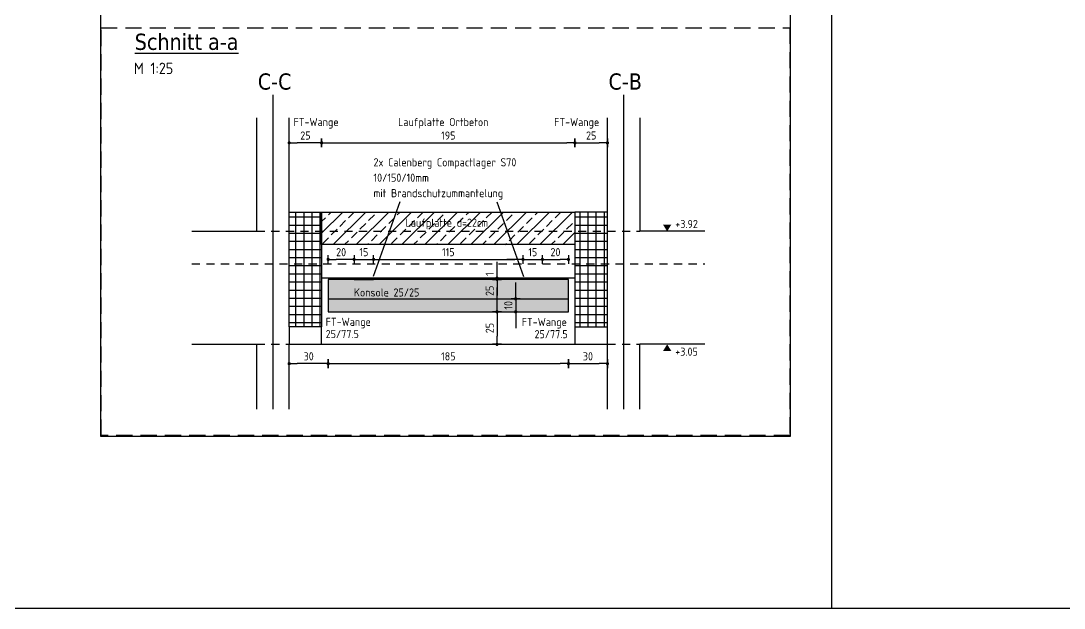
# Model space of a CAD drawing. Extents: x 399 to 532, y -4 to 185.
# Drawn here: x 452.67 to 468.74, y 143.67 to 152.72 of the extents above; entities that cross this region are included whole.
import ezdxf

# ---------------------------------------------------------------- set-up
doc = ezdxf.new("R2010")
doc.units = 0
doc.header["$LTSCALE"] = 0.5
doc.header["$MEASUREMENT"] = 0
doc.header["$PDMODE"] = 2
for name, pattern in [('AUSGEZOGEN', [1000.01, 1000, 0.01]), ('STRICHLINIE', [0.75, 0.5, -0.25]), ('VERDECKT', [0.375, 0.25, -0.125])]:
    doc.linetypes.add(name, pattern=pattern)
doc.layers.get('Defpoints').update_dxf_attribs({"linetype": 'CONTINUOUS'})
for name, color, linetype in [('ACHSEN', 7, 'CONTINUOUS'), ('BETON', 7, 'CONTINUOUS'), ('Fertigteil', 7, 'CONTINUOUS'), ('koten', 7, 'CONTINUOUS'), ('MASSE', 7, 'CONTINUOUS'), ('OBJEKT', 7, 'CONTINUOUS'), ('TEXT', 7, 'CONTINUOUS'), ('VERDECKT', 7, 'CONTINUOUS')]:
    doc.layers.add(name, color=color, linetype=linetype)
doc.layers.add('ANSICHTSFENSTER', color=7, linetype='CONTINUOUS', plot=False)
doc.layers.add('DETAIL', color=7, linetype='CONTINUOUS', plot=False)
doc.styles.add('HELV', font='tahoma.ttf')
doc.styles.add('TXT', font='isocp.shx')
doc.dimstyles.new('DOT_I', dxfattribs={"dimscale": 0.5, "dimtxt": 0.25, "dimasz": 0.25, "dimexe": 0.1, "dimexo": 0.3, "dimgap": 0.1, "dimtad": 1, "dimdec": 3, "dimzin": 3, "dimtxsty": 'TXT', "dimblk": 'DOT', "dimblk1": 'DOT', "dimblk2": 'DOT', "dimsah": 1, "dimcen": 0.1, "dimse1": 1, "dimse2": 1, "dimazin": 0, "dimtfac": 1, "dimtdec": 4, "dimtix": 1, "dimtmove": 2, "dimatfit": 3, "dimldrblk": 'DOT', "dimfxl": 0.7, "dimfxlon": 1, "dimtvp": 1, "dimtolj": 1, "dimtzin": 0, "dimarcsym": 0})
pattern_1 = [(90, (-219.09345, 116.32204), (-0.125, 0), []), (180, (-219.09345, 116.32204), (-1e-17, -0.125), [])]

# ---------------------------------------------------------------- blocks, each defined once
blk = doc.blocks.new('DOT')
at = {"layer": 'MASSE', "color": 7, "linetype": 'Continuous'}
for p, q in [((0, 0), (-1, 0)), ((0, 0.54), (0, -0.54))]:
    blk.add_line(p, q, dxfattribs=at)
at = {"layer": 'MASSE', "color": 7, "linetype": 'Continuous', "const_width": 0.2}
blk.add_lwpolyline([(-0.1, 0, 1), (0.1, 0, 1)], format="xyb", close=True, dxfattribs=at)
blk = doc.blocks.new('*D553')
at = {"layer": 'Defpoints', "color": 0, "linetype": 'AUSGEZOGEN', "transparency": 16777216}
for p in [(456.803, 147.438), (456.803, 147.438), (457.403, 147.438)]:
    blk.add_point(p, dxfattribs=at)
at = {"layer": 'MASSE', "color": 0, "linetype": 'AUSGEZOGEN', "lineweight": -2, "transparency": 16777216}
blk.add_line((457.278, 147.438), (456.928, 147.438), dxfattribs=at)
at = {"layer": 'MASSE', "color": 0, "linetype": 'AUSGEZOGEN', "lineweight": -2, "transparency": 16777216, "xscale": 0.125, "yscale": 0.125, "zscale": 0.125, "rotation": 180}
blk.add_blockref('DOT', (456.803, 147.438), dxfattribs=at)
at = {"layer": 'MASSE', "color": 0, "linetype": 'AUSGEZOGEN', "lineweight": -2, "transparency": 16777216, "xscale": 0.125, "yscale": 0.125, "zscale": 0.125}
blk.add_blockref('DOT', (457.403, 147.438), dxfattribs=at)
at = {"layer": 'MASSE', "color": 0, "linetype": 'AUSGEZOGEN', "transparency": 16777216, "insert": (457.103, 147.551), "char_height": 0.125, "attachment_point": 5, "style": 'TXT'}
blk.add_mtext('\\A1;30', dxfattribs=at)
blk = doc.blocks.new('*D554')
at = {"layer": 'Defpoints', "color": 0, "linetype": 'AUSGEZOGEN', "transparency": 16777216}
for p in [(457.403, 147.438), (461.103, 147.438), (461.103, 147.438)]:
    blk.add_point(p, dxfattribs=at)
at = {"layer": 'MASSE', "color": 0, "linetype": 'AUSGEZOGEN', "lineweight": -2, "transparency": 16777216}
blk.add_line((457.528, 147.438), (460.978, 147.438), dxfattribs=at)
at = {"layer": 'MASSE', "color": 0, "linetype": 'AUSGEZOGEN', "lineweight": -2, "transparency": 16777216, "xscale": 0.125, "yscale": 0.125, "zscale": 0.125, "rotation": 180}
blk.add_blockref('DOT', (457.403, 147.438), dxfattribs=at)
at = {"layer": 'MASSE', "color": 0, "linetype": 'AUSGEZOGEN', "lineweight": -2, "transparency": 16777216, "xscale": 0.125, "yscale": 0.125, "zscale": 0.125}
blk.add_blockref('DOT', (461.103, 147.438), dxfattribs=at)
at = {"layer": 'MASSE', "color": 0, "linetype": 'AUSGEZOGEN', "transparency": 16777216, "insert": (459.253, 147.551), "char_height": 0.125, "attachment_point": 5, "style": 'TXT'}
blk.add_mtext('\\A1;185', dxfattribs=at)
blk = doc.blocks.new('*D555')
at = {"layer": 'Defpoints', "color": 0, "linetype": 'AUSGEZOGEN', "transparency": 16777216}
for p in [(461.103, 147.438), (461.703, 147.438), (461.703, 147.438)]:
    blk.add_point(p, dxfattribs=at)
at = {"layer": 'MASSE', "color": 0, "linetype": 'AUSGEZOGEN', "lineweight": -2, "transparency": 16777216}
blk.add_line((461.228, 147.438), (461.578, 147.438), dxfattribs=at)
at = {"layer": 'MASSE', "color": 0, "linetype": 'AUSGEZOGEN', "lineweight": -2, "transparency": 16777216, "xscale": 0.125, "yscale": 0.125, "zscale": 0.125, "rotation": 180}
blk.add_blockref('DOT', (461.103, 147.438), dxfattribs=at)
at = {"layer": 'MASSE', "color": 0, "linetype": 'AUSGEZOGEN', "lineweight": -2, "transparency": 16777216, "xscale": 0.125, "yscale": 0.125, "zscale": 0.125}
blk.add_blockref('DOT', (461.703, 147.438), dxfattribs=at)
at = {"layer": 'MASSE', "color": 0, "linetype": 'AUSGEZOGEN', "transparency": 16777216, "insert": (461.403, 147.551), "char_height": 0.125, "attachment_point": 5, "style": 'TXT'}
blk.add_mtext('\\A1;30', dxfattribs=at)
blk = doc.blocks.new('*D556')
at = {"layer": 'Defpoints', "color": 0, "linetype": 'AUSGEZOGEN', "transparency": 16777216}
for p in [(460.003, 148.236), (460.003, 147.736), (460.003, 147.736)]:
    blk.add_point(p, dxfattribs=at)
at = {"layer": 'MASSE', "color": 0, "linetype": 'AUSGEZOGEN', "lineweight": -2, "transparency": 16777216}
blk.add_line((460.003, 148.111), (460.003, 147.861), dxfattribs=at)
at = {"layer": 'MASSE', "color": 0, "linetype": 'AUSGEZOGEN', "lineweight": -2, "transparency": 16777216, "xscale": 0.125, "yscale": 0.125, "zscale": 0.125}
for p, rotation in [((460.003, 148.236), 90), ((460.003, 147.736), 270)]:
    blk.add_blockref('DOT', p, dxfattribs=dict(at, rotation=rotation))
at = {"layer": 'MASSE', "color": 0, "linetype": 'AUSGEZOGEN', "transparency": 16777216, "insert": (459.891, 147.986), "char_height": 0.125, "attachment_point": 5, "rotation": 90, "style": 'TXT'}
blk.add_mtext('\\A1;25', dxfattribs=at)
blk = doc.blocks.new('*D557')
at = {"layer": 'Defpoints', "color": 0, "linetype": 'AUSGEZOGEN', "transparency": 16777216}
for p in [(460.003, 148.736), (460.003, 148.736), (460.003, 148.236)]:
    blk.add_point(p, dxfattribs=at)
at = {"layer": 'MASSE', "color": 0, "linetype": 'AUSGEZOGEN', "lineweight": -2, "transparency": 16777216}
blk.add_line((460.003, 148.361), (460.003, 148.611), dxfattribs=at)
at = {"layer": 'MASSE', "color": 0, "linetype": 'AUSGEZOGEN', "lineweight": -2, "transparency": 16777216, "xscale": 0.125, "yscale": 0.125, "zscale": 0.125}
for p, rotation in [((460.003, 148.736), 90), ((460.003, 148.236), 270)]:
    blk.add_blockref('DOT', p, dxfattribs=dict(at, rotation=rotation))
at = {"layer": 'MASSE', "color": 0, "linetype": 'AUSGEZOGEN', "transparency": 16777216, "insert": (459.891, 148.56), "char_height": 0.125, "attachment_point": 5, "rotation": 90, "style": 'TXT'}
blk.add_mtext('\\A1;25', dxfattribs=at)
blk = doc.blocks.new('*D558')
at = {"layer": 'Defpoints', "color": 0, "linetype": 'AUSGEZOGEN', "transparency": 16777216}
for p in [(460.003, 148.756), (460.003, 148.736), (460.003, 148.736)]:
    blk.add_point(p, dxfattribs=at)
at = {"layer": 'MASSE', "color": 0, "linetype": 'AUSGEZOGEN', "lineweight": -2, "transparency": 16777216}
for p, q in [((460.003, 148.881), (460.003, 149.006)), ((460.003, 148.756), (460.003, 148.736)), ((460.003, 148.611), (460.003, 148.486))]:
    blk.add_line(p, q, dxfattribs=at)
at = {"layer": 'MASSE', "color": 0, "linetype": 'AUSGEZOGEN', "lineweight": -2, "transparency": 16777216, "xscale": 0.125, "yscale": 0.125, "zscale": 0.125}
for p, rotation in [((460.003, 148.756), 270), ((460.003, 148.736), 90)]:
    blk.add_blockref('DOT', p, dxfattribs=dict(at, rotation=rotation))
at = {"layer": 'MASSE', "color": 0, "linetype": 'AUSGEZOGEN', "transparency": 16777216, "insert": (459.891, 148.817), "char_height": 0.125, "attachment_point": 5, "rotation": 90, "style": 'TXT'}
blk.add_mtext('\\A1;1', dxfattribs=at)
blk = doc.blocks.new('*D559')
at = {"layer": 'Defpoints', "color": 0, "linetype": 'AUSGEZOGEN', "transparency": 16777216}
for p in [(456.803, 150.838), (456.803, 150.838), (457.303, 150.838)]:
    blk.add_point(p, dxfattribs=at)
at = {"layer": 'MASSE', "color": 0, "linetype": 'AUSGEZOGEN', "lineweight": -2, "transparency": 16777216}
blk.add_line((457.178, 150.838), (456.928, 150.838), dxfattribs=at)
at = {"layer": 'MASSE', "color": 0, "linetype": 'AUSGEZOGEN', "lineweight": -2, "transparency": 16777216, "xscale": 0.125, "yscale": 0.125, "zscale": 0.125, "rotation": 180}
blk.add_blockref('DOT', (456.803, 150.838), dxfattribs=at)
at = {"layer": 'MASSE', "color": 0, "linetype": 'AUSGEZOGEN', "lineweight": -2, "transparency": 16777216, "xscale": 0.125, "yscale": 0.125, "zscale": 0.125}
blk.add_blockref('DOT', (457.303, 150.838), dxfattribs=at)
at = {"layer": 'MASSE', "color": 0, "linetype": 'AUSGEZOGEN', "transparency": 16777216, "insert": (457.053, 150.951), "char_height": 0.125, "attachment_point": 5, "style": 'TXT'}
blk.add_mtext('\\A1;25', dxfattribs=at)
blk = doc.blocks.new('*D560')
at = {"layer": 'Defpoints', "color": 0, "linetype": 'AUSGEZOGEN', "transparency": 16777216}
for p in [(457.303, 150.838), (461.203, 150.838), (461.203, 150.838)]:
    blk.add_point(p, dxfattribs=at)
at = {"layer": 'MASSE', "color": 0, "linetype": 'AUSGEZOGEN', "lineweight": -2, "transparency": 16777216}
blk.add_line((457.428, 150.838), (461.078, 150.838), dxfattribs=at)
at = {"layer": 'MASSE', "color": 0, "linetype": 'AUSGEZOGEN', "lineweight": -2, "transparency": 16777216, "xscale": 0.125, "yscale": 0.125, "zscale": 0.125, "rotation": 180}
blk.add_blockref('DOT', (457.303, 150.838), dxfattribs=at)
at = {"layer": 'MASSE', "color": 0, "linetype": 'AUSGEZOGEN', "lineweight": -2, "transparency": 16777216, "xscale": 0.125, "yscale": 0.125, "zscale": 0.125}
blk.add_blockref('DOT', (461.203, 150.838), dxfattribs=at)
at = {"layer": 'MASSE', "color": 0, "linetype": 'AUSGEZOGEN', "transparency": 16777216, "insert": (459.253, 150.951), "char_height": 0.125, "attachment_point": 5, "style": 'TXT'}
blk.add_mtext('\\A1;195', dxfattribs=at)
blk = doc.blocks.new('*D561')
at = {"layer": 'Defpoints', "color": 0, "linetype": 'AUSGEZOGEN', "transparency": 16777216}
for p in [(461.203, 150.838), (461.703, 150.838), (461.703, 150.838)]:
    blk.add_point(p, dxfattribs=at)
at = {"layer": 'MASSE', "color": 0, "linetype": 'AUSGEZOGEN', "lineweight": -2, "transparency": 16777216}
blk.add_line((461.328, 150.838), (461.578, 150.838), dxfattribs=at)
at = {"layer": 'MASSE', "color": 0, "linetype": 'AUSGEZOGEN', "lineweight": -2, "transparency": 16777216, "xscale": 0.125, "yscale": 0.125, "zscale": 0.125, "rotation": 180}
blk.add_blockref('DOT', (461.203, 150.838), dxfattribs=at)
at = {"layer": 'MASSE', "color": 0, "linetype": 'AUSGEZOGEN', "lineweight": -2, "transparency": 16777216, "xscale": 0.125, "yscale": 0.125, "zscale": 0.125}
blk.add_blockref('DOT', (461.703, 150.838), dxfattribs=at)
at = {"layer": 'MASSE', "color": 0, "linetype": 'AUSGEZOGEN', "transparency": 16777216, "insert": (461.453, 150.951), "char_height": 0.125, "attachment_point": 5, "style": 'TXT'}
blk.add_mtext('\\A1;25', dxfattribs=at)
blk = doc.blocks.new('*D562')
at = {"layer": 'Defpoints', "color": 0, "linetype": 'AUSGEZOGEN', "transparency": 16777216}
for p in [(457.403, 149.043), (457.403, 149.043), (457.803, 149.043)]:
    blk.add_point(p, dxfattribs=at)
at = {"layer": 'MASSE', "color": 0, "linetype": 'AUSGEZOGEN', "lineweight": -2, "transparency": 16777216}
blk.add_line((457.678, 149.043), (457.528, 149.043), dxfattribs=at)
at = {"layer": 'MASSE', "color": 0, "linetype": 'AUSGEZOGEN', "lineweight": -2, "transparency": 16777216, "xscale": 0.125, "yscale": 0.125, "zscale": 0.125, "rotation": 180}
blk.add_blockref('DOT', (457.403, 149.043), dxfattribs=at)
at = {"layer": 'MASSE', "color": 0, "linetype": 'AUSGEZOGEN', "lineweight": -2, "transparency": 16777216, "xscale": 0.125, "yscale": 0.125, "zscale": 0.125}
blk.add_blockref('DOT', (457.803, 149.043), dxfattribs=at)
at = {"layer": 'MASSE', "color": 0, "linetype": 'AUSGEZOGEN', "transparency": 16777216, "insert": (457.603, 149.155), "char_height": 0.125, "attachment_point": 5, "style": 'TXT'}
blk.add_mtext('\\A1;20', dxfattribs=at)
blk = doc.blocks.new('*D563')
at = {"layer": 'Defpoints', "color": 0, "linetype": 'AUSGEZOGEN', "transparency": 16777216}
for p in [(457.803, 149.043), (458.103, 149.043), (458.103, 149.043)]:
    blk.add_point(p, dxfattribs=at)
at = {"layer": 'MASSE', "color": 0, "linetype": 'AUSGEZOGEN', "lineweight": -2, "transparency": 16777216}
for p, q in [((457.678, 149.043), (457.553, 149.043)), ((457.803, 149.043), (458.103, 149.043)), ((458.228, 149.043), (458.353, 149.043))]:
    blk.add_line(p, q, dxfattribs=at)
at = {"layer": 'MASSE', "color": 0, "linetype": 'AUSGEZOGEN', "lineweight": -2, "transparency": 16777216, "xscale": 0.125, "yscale": 0.125, "zscale": 0.125}
blk.add_blockref('DOT', (457.803, 149.043), dxfattribs=at)
at = {"layer": 'MASSE', "color": 0, "linetype": 'AUSGEZOGEN', "lineweight": -2, "transparency": 16777216, "xscale": 0.125, "yscale": 0.125, "zscale": 0.125, "rotation": 180}
blk.add_blockref('DOT', (458.103, 149.043), dxfattribs=at)
at = {"layer": 'MASSE', "color": 0, "linetype": 'AUSGEZOGEN', "transparency": 16777216, "insert": (457.953, 149.155), "char_height": 0.125, "attachment_point": 5, "style": 'TXT'}
blk.add_mtext('\\A1;15', dxfattribs=at)
blk = doc.blocks.new('*D564')
at = {"layer": 'Defpoints', "color": 0, "linetype": 'AUSGEZOGEN', "transparency": 16777216}
for p in [(458.103, 149.043), (460.403, 149.043), (460.403, 149.043)]:
    blk.add_point(p, dxfattribs=at)
at = {"layer": 'MASSE', "color": 0, "linetype": 'AUSGEZOGEN', "lineweight": -2, "transparency": 16777216}
blk.add_line((458.228, 149.043), (460.278, 149.043), dxfattribs=at)
at = {"layer": 'MASSE', "color": 0, "linetype": 'AUSGEZOGEN', "lineweight": -2, "transparency": 16777216, "xscale": 0.125, "yscale": 0.125, "zscale": 0.125, "rotation": 180}
blk.add_blockref('DOT', (458.103, 149.043), dxfattribs=at)
at = {"layer": 'MASSE', "color": 0, "linetype": 'AUSGEZOGEN', "lineweight": -2, "transparency": 16777216, "xscale": 0.125, "yscale": 0.125, "zscale": 0.125}
blk.add_blockref('DOT', (460.403, 149.043), dxfattribs=at)
at = {"layer": 'MASSE', "color": 0, "linetype": 'AUSGEZOGEN', "transparency": 16777216, "insert": (459.253, 149.155), "char_height": 0.125, "attachment_point": 5, "style": 'TXT'}
blk.add_mtext('\\A1;115', dxfattribs=at)
blk = doc.blocks.new('*D565')
at = {"layer": 'Defpoints', "color": 0, "linetype": 'AUSGEZOGEN', "transparency": 16777216}
for p in [(460.403, 149.043), (460.703, 149.043), (460.703, 149.043)]:
    blk.add_point(p, dxfattribs=at)
at = {"layer": 'MASSE', "color": 0, "linetype": 'AUSGEZOGEN', "lineweight": -2, "transparency": 16777216}
for p, q in [((460.278, 149.043), (460.153, 149.043)), ((460.403, 149.043), (460.703, 149.043)), ((460.828, 149.043), (460.953, 149.043))]:
    blk.add_line(p, q, dxfattribs=at)
at = {"layer": 'MASSE', "color": 0, "linetype": 'AUSGEZOGEN', "lineweight": -2, "transparency": 16777216, "xscale": 0.125, "yscale": 0.125, "zscale": 0.125}
blk.add_blockref('DOT', (460.403, 149.043), dxfattribs=at)
at = {"layer": 'MASSE', "color": 0, "linetype": 'AUSGEZOGEN', "lineweight": -2, "transparency": 16777216, "xscale": 0.125, "yscale": 0.125, "zscale": 0.125, "rotation": 180}
blk.add_blockref('DOT', (460.703, 149.043), dxfattribs=at)
at = {"layer": 'MASSE', "color": 0, "linetype": 'AUSGEZOGEN', "transparency": 16777216, "insert": (460.553, 149.155), "char_height": 0.125, "attachment_point": 5, "style": 'TXT'}
blk.add_mtext('\\A1;15', dxfattribs=at)
blk = doc.blocks.new('*D566')
at = {"layer": 'Defpoints', "color": 0, "linetype": 'AUSGEZOGEN', "transparency": 16777216}
for p in [(460.703, 149.043), (461.103, 149.043), (461.103, 149.043)]:
    blk.add_point(p, dxfattribs=at)
at = {"layer": 'MASSE', "color": 0, "linetype": 'AUSGEZOGEN', "lineweight": -2, "transparency": 16777216}
blk.add_line((460.828, 149.043), (460.978, 149.043), dxfattribs=at)
at = {"layer": 'MASSE', "color": 0, "linetype": 'AUSGEZOGEN', "lineweight": -2, "transparency": 16777216, "xscale": 0.125, "yscale": 0.125, "zscale": 0.125, "rotation": 180}
blk.add_blockref('DOT', (460.703, 149.043), dxfattribs=at)
at = {"layer": 'MASSE', "color": 0, "linetype": 'AUSGEZOGEN', "lineweight": -2, "transparency": 16777216, "xscale": 0.125, "yscale": 0.125, "zscale": 0.125}
blk.add_blockref('DOT', (461.103, 149.043), dxfattribs=at)
at = {"layer": 'MASSE', "color": 0, "linetype": 'AUSGEZOGEN', "transparency": 16777216, "insert": (460.903, 149.155), "char_height": 0.125, "attachment_point": 5, "style": 'TXT'}
blk.add_mtext('\\A1;20', dxfattribs=at)
blk = doc.blocks.new('*D344')
at = {"layer": 'Defpoints', "color": 0, "linetype": 'AUSGEZOGEN', "transparency": 16777216}
for p in [(460.291, 148.436), (460.291, 148.236), (460.291, 148.236)]:
    blk.add_point(p, dxfattribs=at)
at = {"layer": 'MASSE', "color": 0, "linetype": 'AUSGEZOGEN', "lineweight": -2, "transparency": 16777216}
for p, q in [((460.291, 148.561), (460.291, 148.686)), ((460.291, 148.436), (460.291, 148.236)), ((460.291, 148.111), (460.291, 147.986))]:
    blk.add_line(p, q, dxfattribs=at)
at = {"layer": 'MASSE', "color": 0, "linetype": 'AUSGEZOGEN', "lineweight": -2, "transparency": 16777216, "xscale": 0.125, "yscale": 0.125, "zscale": 0.125}
for p, rotation in [((460.291, 148.436), 270), ((460.291, 148.236), 90)]:
    blk.add_blockref('DOT', p, dxfattribs=dict(at, rotation=rotation))
at = {"layer": 'MASSE', "color": 0, "linetype": 'AUSGEZOGEN', "transparency": 16777216, "insert": (460.178, 148.336), "char_height": 0.125, "attachment_point": 5, "rotation": 90, "style": 'TXT'}
blk.add_mtext('\\A1;10', dxfattribs=at)
blk = doc.blocks.new('okrd_u')
at = {"layer": 'koten', "color": 7, "linetype": 'Continuous'}
blk.add_solid([(-0.125, -0.202), (0.125, -0.202), (0, 0)], dxfattribs=at)
at = {"layer": 'koten', "style": 'TXT'}
blk.add_attdef('OKRD', (0.25, -0.35), '', height=0.25, dxfattribs=at)
blk = doc.blocks.new('okrd_o')
at = {"layer": 'koten', "color": 7, "linetype": 'Continuous'}
blk.add_solid([(-0.125, 0.202), (0.125, 0.202), (0, 0)], dxfattribs=at)
at = {"layer": 'koten', "style": 'TXT'}
blk.add_attdef('OKRD', (0.25, 0.1), '', height=0.25, dxfattribs=at)

msp = doc.modelspace()

# ---------------------------------------------------------------- hatches: boundary and pattern name
at = {"layer": 'Fertigteil', "linetype": 'AUSGEZOGEN'}
h = msp.add_hatch(dxfattribs=at)
h.set_pattern_fill('ANSI37', color=9, angle=45, style=0, double=1)
h.set_pattern_definition(pattern_1)
h.paths.add_polyline_path([(457.3029, 148.0035), (456.8029, 148.0035), (456.8029, 149.7733), (457.3029, 149.7733)])
h = msp.add_hatch(dxfattribs=at)
h.set_pattern_fill('ANSI37', color=9, angle=45, style=0, double=1)
h.set_pattern_definition(pattern_1)
h.paths.add_polyline_path([(461.2029, 148.0035), (461.7029, 148.0035), (461.7029, 149.7733), (461.2029, 149.7733)])
at = {"layer": 'MASSE', "linetype": 'AUSGEZOGEN'}
h = msp.add_hatch(dxfattribs=at)
h.set_pattern_fill('ANSI33', color=9, style=0, double=1)
h.set_pattern_definition([(45, (244.1702, 322.74923), (-0.1767767, 0.1767767), []), (45, (244.347, 322.74923), (-0.1767767, 0.1767767), [0.125, -0.0625])])
h.paths.add_polyline_path([(457.3029, 149.7733), (461.2029, 149.7733), (461.2029, 149.2709), (457.3029, 149.2709)])
at = {"layer": 'TEXT', "linetype": 'AUSGEZOGEN'}
msp.add_hatch(color=11, dxfattribs=at).paths.add_polyline_path([(457.4029, 148.2357), (461.1029, 148.2357), (461.1029, 148.7357), (457.4029, 148.7357)])

# ---------------------------------------------------------------- linework, layer by layer
at = {"layer": 'ACHSEN', "color": 140, "linetype": 'AUSGEZOGEN'}
for p, q in [((456.5529, 151.5761), (456.5529, 146.7357)), ((461.9529, 151.5761), (461.9529, 146.7357))]:
    msp.add_line(p, q, dxfattribs=at)
at = {"layer": 'ANSICHTSFENSTER', "color": 2, "linetype": 'AUSGEZOGEN'}
msp.add_line((465.1609, 143.6732), (465.1609, 185.2232), dxfattribs=at)
msp.add_lwpolyline([(415.629, 143.6732), (484.7996, 143.6732), (484.7996, 185.2232), (415.629, 185.2232)], close=True, dxfattribs=at)
at = {"layer": 'BETON', "color": 6, "linetype": 'AUSGEZOGEN'}
msp.add_lwpolyline([(457.3029, 149.7733), (461.2029, 149.7733), (461.2029, 149.2709), (457.3029, 149.2709)], close=True, dxfattribs=at)
at = {"layer": 'DETAIL', "color": 102, "linetype": 'STRICHLINIE'}
msp.add_lwpolyline([(453.9061, 146.3293), (453.9061, 152.6118), (464.5134, 152.6118), (464.5134, 146.3293)], close=True, dxfattribs=at)
at = {"layer": 'Fertigteil', "color": 7, "linetype": 'AUSGEZOGEN'}
for points in [[(457.3029, 148.0035), (456.8029, 148.0035), (456.8029, 149.7733), (457.3029, 149.7733)], [(461.2029, 148.0035), (461.7029, 148.0035), (461.7029, 149.7733), (461.2029, 149.7733)]]:
    msp.add_lwpolyline(points, close=True, dxfattribs=at)
at = {"layer": 'MASSE', "color": 7, "linetype": 'AUSGEZOGEN'}
for p, q in [((456.3029, 149.4757), (456.3029, 151.2232)), ((456.8029, 149.7733), (456.8029, 151.2232)), ((461.7029, 149.7733), (461.7029, 151.2232)), ((462.2029, 151.2232), (462.2029, 149.4757)), ((455.3029, 149.4757), (456.3029, 149.4757)), ((463.2029, 149.4757), (462.2029, 149.4757)), ((457.4029, 148.4357), (461.1029, 148.4357)), ((455.3029, 147.7357), (456.3029, 147.7357)), ((456.3029, 146.7357), (456.3029, 147.7357)), ((456.8029, 147.7357), (461.7029, 147.7357)), ((456.8029, 146.7357), (456.8029, 147.7357)), ((461.7029, 146.7357), (461.7029, 147.7357)), ((462.2029, 146.7357), (462.2029, 147.7357)), ((463.2029, 147.7357), (462.2029, 147.7357))]:
    msp.add_line(p, q, dxfattribs=at)
for points in [[(453.8961, 146.3193), (464.5234, 146.3193), (464.5234, 161.8414), (453.8961, 161.8414)], [(457.4029, 148.2357), (461.1029, 148.2357), (461.1029, 148.7357), (457.4029, 148.7357)]]:
    msp.add_lwpolyline(points, close=True, dxfattribs=at)
for points in [[(456.8029, 148.0035), (456.8029, 147.7357), (457.3029, 147.7357), (457.3029, 148.0035)], [(461.2029, 148.0035), (461.2029, 147.7357), (461.7029, 147.7357), (461.7029, 148.0035)]]:
    msp.add_lwpolyline(points, dxfattribs=at)
at = {"layer": 'OBJEKT', "color": 7, "linetype": 'AUSGEZOGEN'}
msp.add_line((461.2029, 148.7557), (457.3029, 148.7557), dxfattribs=at)
at = {"layer": 'TEXT', "color": 7, "linetype": 'AUSGEZOGEN'}
for p, q in [((458.506, 149.9305), (458.0937, 148.7826)), ((459.9997, 149.9305), (460.412, 148.7826))]:
    msp.add_line(p, q, dxfattribs=at)
for points in [[(457.8029, 148.7357), (458.1029, 148.7357), (458.1029, 148.7557), (457.8029, 148.7557)], [(460.7029, 148.7357), (460.4029, 148.7357), (460.4029, 148.7557), (460.7029, 148.7557)]]:
    msp.add_lwpolyline(points, close=True, dxfattribs=at)
for points in [[(457.8029, 148.7357), (457.8029, 148.7557), (458.1029, 148.7357), (458.1029, 148.7557)], [(460.7029, 148.7357), (460.7029, 148.7557), (460.4029, 148.7357), (460.4029, 148.7557)]]:
    msp.add_solid(points, dxfattribs=at)
at = {"layer": 'VERDECKT', "color": 7, "linetype": 'VERDECKT'}
for p, q in [((456.3029, 149.4757), (462.2029, 149.4757)), ((455.3029, 148.9757), (463.2029, 148.9757)), ((456.3029, 147.7357), (456.8029, 147.7357)), ((461.7029, 147.7357), (462.2029, 147.7357))]:
    msp.add_line(p, q, dxfattribs=at)

# ---------------------------------------------------------------- block references
at = {"layer": 'koten', "color": 7, "linetype": 'AUSGEZOGEN', "xscale": 0.5, "yscale": 0.5, "zscale": 0.5}
for name, p, values in [('okrd_o', (462.6232, 149.4757), {'OKRD': '+3.92'}), ('okrd_u', (462.6232, 147.7357), {'OKRD': '+3.05'})]:
    msp.add_blockref(name, p, dxfattribs=at).add_auto_attribs(values)

# ---------------------------------------------------------------- texts
at = {"layer": 'TEXT', "color": 6, "linetype": 'AUSGEZOGEN', "style": 'HELV'}
for s, p in [('%%USchnitt a-a', (454.4247, 152.2697)), ('C-C', (456.3196, 151.6578)), ('C-B', (461.7196, 151.6578))]:
    msp.add_text(s, height=0.25, dxfattribs=at).set_placement(p)
at = {"layer": 'TEXT', "color": 1, "linetype": 'VERDECKT', "style": 'TXT'}
msp.add_text('M 1:25', height=0.175, dxfattribs=at).set_placement((454.4126, 151.8977))
at = {"layer": 'TEXT', "color": 7, "linetype": 'AUSGEZOGEN', "style": 'TXT'}
for s, p in [('FT-Wange', (456.8698, 151.0965)), ('Laufplatte Ortbeton', (458.4801, 151.0965)), ('FT-Wange', (460.8824, 151.0965)), ('2x Calenberg Compactlager S70', (458.1011, 150.4763)), ('10/150/10mm', (458.1011, 150.2388)), ('mit Brandschutzummantelung', (458.1011, 150.0013)), ('Laufplatte d=22cm', (458.5947, 149.5459)), ('Konsole 25/25', (457.7999, 148.4717)), ('FT-Wange', (457.365, 148.0195)), ('FT-Wange', (460.3841, 148.017)), ('25/77.5', (457.365, 147.832)), ('25/77.5', (460.5809, 147.8295))]:
    msp.add_text(s, height=0.125, dxfattribs=at).set_placement(p)

# ---------------------------------------------------------------- dimensions: what is measured, and where the dimension line sits
at = {"layer": 'MASSE', "color": 7, "linetype": 'AUSGEZOGEN'}
for base, p1, p2, picture, middle in [((456.8029, 150.8385), (457.3029, 150.8385), (456.8029, 150.8385), '*D559', (457.0529, 150.951)), ((461.2029, 150.8385), (457.3029, 150.8385), (461.2029, 150.8385), '*D560', (459.2529, 150.951)), ((461.7029, 150.8385), (461.2029, 150.8385), (461.7029, 150.8385), '*D561', (461.4529, 150.951)), ((457.4029, 149.0429), (457.8029, 149.0429), (457.4029, 149.0429), '*D562', (457.6029, 149.1554)), ((458.1029, 149.0429), (457.8029, 149.0429), (458.1029, 149.0429), '*D563', (457.9529, 149.1554)), ((460.4029, 149.0429), (458.1029, 149.0429), (460.4029, 149.0429), '*D564', (459.2529, 149.1554)), ((460.7029, 149.0429), (460.4029, 149.0429), (460.7029, 149.0429), '*D565', (460.5529, 149.1554)), ((461.1029, 149.0429), (460.7029, 149.0429), (461.1029, 149.0429), '*D566', (460.9029, 149.1554)), ((456.8029, 147.4381), (457.4029, 147.4381), (456.8029, 147.4381), '*D553', (457.1029, 147.5506)), ((461.1029, 147.4381), (457.4029, 147.4381), (461.1029, 147.4381), '*D554', (459.2529, 147.5506)), ((461.7029, 147.4381), (461.1029, 147.4381), (461.7029, 147.4381), '*D555', (461.4029, 147.5506))]:
    dim = msp.add_linear_dim(base=base, p1=p1, p2=p2, dimstyle='DOT_I', override={"dimdec": 0, "dimlfac": 50}, dxfattribs=at)
    dim.commit()
    dim.dimension.update_dxf_attribs({"geometry": picture, "text_midpoint": middle})
for p1, picture, middle in [((460.0032, 148.7557), '*D558', (459.8907, 148.8168)), ((460.0032, 148.2357), '*D557', (459.8907, 148.5597))]:
    dim = msp.add_linear_dim(base=(460.0032, 148.7357), p1=p1, p2=(460.0032, 148.7357), angle=90, dimstyle='DOT_I', override={"dimdec": 0, "dimlfac": 50}, dxfattribs=at)
    dim.commit()
    dim.dimension.update_dxf_attribs({"geometry": picture, "text_midpoint": middle, "dimtype": 160})
for base, p1, p2, picture, middle in [((460.2908, 148.2357), (460.2908, 148.4357), (460.2908, 148.2357), '*D344', (460.1783, 148.3357)), ((460.0032, 147.7357), (460.0032, 148.2357), (460.0032, 147.7357), '*D556', (459.8907, 147.9857))]:
    dim = msp.add_linear_dim(base=base, p1=p1, p2=p2, angle=90, dimstyle='DOT_I', override={"dimdec": 0, "dimlfac": 50}, dxfattribs=at)
    dim.commit()
    dim.dimension.update_dxf_attribs({"geometry": picture, "text_midpoint": middle})

doc.saveas('drawing.dxf')
